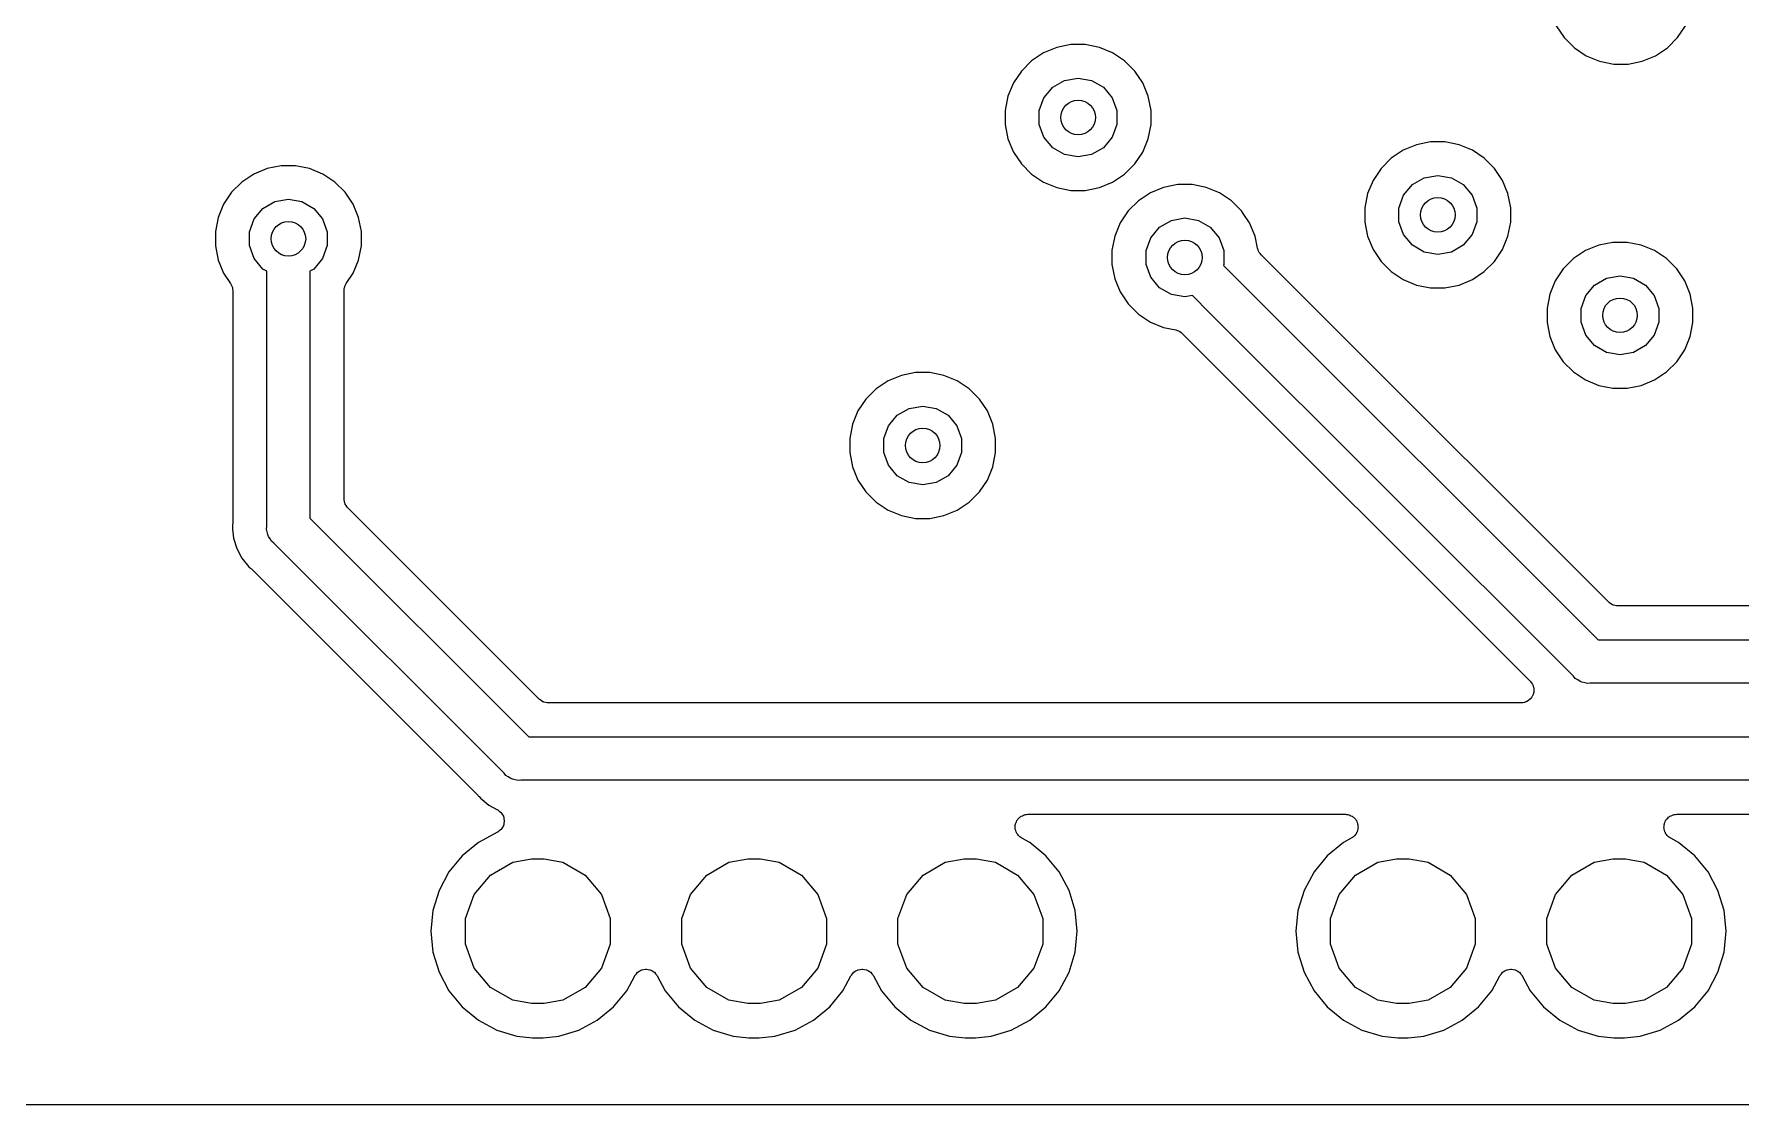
# Model space of a CAD drawing. Extents: x 91.4 to 190.2, y -113.9 to -59.9.
# Drawn here: x 111.69 to 131.74, y -113.13 to -100.55 of the extents above; entities that cross this region are included whole.
import ezdxf

# ---------------------------------------------------------------- set-up
doc = ezdxf.new("R2010")
doc.units = 0
doc.header["$MEASUREMENT"] = 0
doc.layers.add('BLACK', color=7, linetype='CONTINUOUS')

msp = doc.modelspace()

# ---------------------------------------------------------------- linework, layer by layer
at = {"layer": 'BLACK', "linetype": 'CONTINUOUS'}
for p, q in [((129.57, -100.446), (129.664, -100.586)), ((129.664, -100.586), (129.784, -100.706)), ((130.876, -100.706), (130.996, -100.586)), ((130.996, -100.586), (131.09, -100.446)), ((123.549, -100.765), (123.409, -100.859)), ((123.705, -100.701), (123.549, -100.765)), ((123.871, -100.668), (123.705, -100.701)), ((124.039, -100.668), (123.871, -100.668)), ((124.205, -100.701), (124.039, -100.668)), ((124.361, -100.765), (124.205, -100.701)), ((124.501, -100.859), (124.361, -100.765)), ((129.784, -100.706), (129.924, -100.8)), ((129.924, -100.8), (130.08, -100.864)), ((130.58, -100.864), (130.736, -100.8)), ((130.736, -100.8), (130.876, -100.706)), ((123.289, -100.979), (123.195, -101.119)), ((123.409, -100.859), (123.289, -100.979)), ((124.621, -100.979), (124.501, -100.859)), ((124.715, -101.119), (124.621, -100.979)), ((130.08, -100.864), (130.246, -100.897)), ((130.246, -100.897), (130.414, -100.897)), ((130.414, -100.897), (130.58, -100.864)), ((123.195, -101.119), (123.131, -101.275)), ((123.553, -101.293), (123.657, -101.169)), ((123.657, -101.169), (123.796, -101.089)), ((123.796, -101.089), (123.955, -101.061)), ((123.955, -101.061), (124.114, -101.089)), ((124.114, -101.089), (124.253, -101.169)), ((124.253, -101.169), (124.357, -101.293)), ((124.779, -101.275), (124.715, -101.119)), ((123.131, -101.275), (123.098, -101.441)), ((123.498, -101.444), (123.553, -101.293)), ((124.357, -101.293), (124.412, -101.444)), ((124.812, -101.441), (124.779, -101.275)), ((123.098, -101.441), (123.098, -101.609)), ((123.098, -101.609), (123.131, -101.775)), ((123.498, -101.606), (123.498, -101.444)), ((123.553, -101.757), (123.498, -101.606)), ((124.412, -101.606), (124.357, -101.757)), ((124.412, -101.444), (124.412, -101.606)), ((124.779, -101.775), (124.812, -101.609)), ((124.812, -101.609), (124.812, -101.441)), ((123.131, -101.775), (123.195, -101.931)), ((123.657, -101.881), (123.553, -101.757)), ((124.357, -101.757), (124.253, -101.881)), ((124.715, -101.931), (124.779, -101.775)), ((128.096, -101.813), (127.93, -101.846)), ((128.264, -101.813), (128.096, -101.813)), ((128.43, -101.846), (128.264, -101.813)), ((123.195, -101.931), (123.289, -102.071)), ((123.796, -101.961), (123.657, -101.881)), ((123.955, -101.989), (123.796, -101.961)), ((124.114, -101.961), (123.955, -101.989)), ((124.253, -101.881), (124.114, -101.961)), ((124.621, -102.071), (124.715, -101.931)), ((127.634, -102.004), (127.514, -102.124)), ((127.774, -101.91), (127.634, -102.004)), ((127.93, -101.846), (127.774, -101.91)), ((128.586, -101.91), (128.43, -101.846)), ((128.726, -102.004), (128.586, -101.91)), ((128.846, -102.124), (128.726, -102.004)), ((114.274, -102.19), (114.134, -102.284)), ((114.43, -102.126), (114.274, -102.19)), ((114.596, -102.093), (114.43, -102.126)), ((114.764, -102.093), (114.596, -102.093)), ((114.93, -102.126), (114.764, -102.093)), ((115.086, -102.19), (114.93, -102.126)), ((115.226, -102.284), (115.086, -102.19)), ((123.289, -102.071), (123.409, -102.191)), ((123.409, -102.191), (123.549, -102.285)), ((124.361, -102.285), (124.501, -102.191)), ((124.501, -102.191), (124.621, -102.071)), ((127.514, -102.124), (127.42, -102.264)), ((128.021, -102.234), (128.18, -102.206)), ((128.18, -102.206), (128.339, -102.234)), ((128.94, -102.264), (128.846, -102.124)), ((114.014, -102.404), (113.92, -102.544)), ((114.134, -102.284), (114.014, -102.404)), ((115.346, -102.404), (115.226, -102.284)), ((115.44, -102.544), (115.346, -102.404)), ((123.549, -102.285), (123.705, -102.349)), ((123.705, -102.349), (123.871, -102.382)), ((123.871, -102.382), (124.039, -102.382)), ((124.039, -102.382), (124.205, -102.349)), ((124.205, -102.349), (124.361, -102.285)), ((124.804, -102.41), (124.664, -102.504)), ((124.96, -102.346), (124.804, -102.41)), ((125.126, -102.313), (124.96, -102.346)), ((125.294, -102.313), (125.126, -102.313)), ((125.46, -102.346), (125.294, -102.313)), ((125.616, -102.41), (125.46, -102.346)), ((125.756, -102.504), (125.616, -102.41)), ((127.356, -102.42), (127.323, -102.586)), ((127.42, -102.264), (127.356, -102.42)), ((127.778, -102.438), (127.882, -102.314)), ((127.882, -102.314), (128.021, -102.234)), ((128.339, -102.234), (128.478, -102.314)), ((128.478, -102.314), (128.582, -102.438)), ((129.004, -102.42), (128.94, -102.264)), ((129.037, -102.586), (129.004, -102.42)), ((113.92, -102.544), (113.856, -102.7)), ((114.278, -102.718), (114.382, -102.594)), ((114.382, -102.594), (114.521, -102.514)), ((114.521, -102.514), (114.68, -102.486)), ((114.68, -102.486), (114.839, -102.514)), ((114.839, -102.514), (114.978, -102.594)), ((114.978, -102.594), (115.082, -102.718)), ((115.504, -102.7), (115.44, -102.544)), ((124.544, -102.624), (124.45, -102.764)), ((124.664, -102.504), (124.544, -102.624)), ((125.876, -102.624), (125.756, -102.504)), ((125.896, -102.654), (125.876, -102.624)), ((127.323, -102.586), (127.323, -102.754)), ((127.723, -102.589), (127.778, -102.438)), ((127.723, -102.751), (127.723, -102.589)), ((128.582, -102.438), (128.637, -102.589)), ((128.637, -102.589), (128.637, -102.751)), ((129.037, -102.754), (129.037, -102.586)), ((113.856, -102.7), (113.823, -102.866)), ((114.223, -102.869), (114.278, -102.718)), ((115.082, -102.718), (115.137, -102.869)), ((115.537, -102.866), (115.504, -102.7)), ((124.45, -102.764), (124.386, -102.92)), ((124.808, -102.938), (124.912, -102.814)), ((124.912, -102.814), (125.051, -102.734)), ((125.051, -102.734), (125.21, -102.706)), ((125.21, -102.706), (125.369, -102.734)), ((125.369, -102.734), (125.508, -102.814)), ((125.508, -102.814), (125.612, -102.938)), ((125.97, -102.764), (125.896, -102.654)), ((125.896, -102.654), (125.896, -102.654)), ((126.034, -102.92), (125.97, -102.764)), ((127.323, -102.754), (127.356, -102.92)), ((127.778, -102.902), (127.723, -102.751)), ((128.637, -102.751), (128.582, -102.902)), ((129.004, -102.92), (129.037, -102.754)), ((113.823, -102.866), (113.823, -103.034)), ((114.223, -103.031), (114.223, -102.869)), ((114.278, -103.182), (114.223, -103.031)), ((115.137, -103.031), (115.082, -103.182)), ((115.137, -102.869), (115.137, -103.031)), ((115.537, -103.034), (115.537, -102.866)), ((124.386, -102.92), (124.353, -103.086)), ((124.753, -103.089), (124.808, -102.938)), ((125.612, -102.938), (125.667, -103.089)), ((126.062, -103.062), (126.034, -102.92)), ((127.356, -102.92), (127.42, -103.076)), ((127.882, -103.026), (127.778, -102.902)), ((128.021, -103.106), (127.882, -103.026)), ((128.478, -103.026), (128.339, -103.106)), ((128.582, -102.902), (128.478, -103.026)), ((128.94, -103.076), (129.004, -102.92)), ((130.07, -103.026), (129.914, -103.09)), ((130.236, -102.993), (130.07, -103.026)), ((130.404, -102.993), (130.236, -102.993)), ((130.57, -103.026), (130.404, -102.993)), ((130.726, -103.09), (130.57, -103.026)), ((113.823, -103.034), (113.856, -103.2)), ((113.856, -103.2), (113.92, -103.356)), ((114.382, -103.306), (114.278, -103.182)), ((115.082, -103.182), (114.978, -103.306)), ((115.44, -103.356), (115.504, -103.2)), ((115.504, -103.2), (115.537, -103.034)), ((124.353, -103.086), (124.353, -103.254)), ((124.753, -103.251), (124.753, -103.089)), ((125.667, -103.089), (125.667, -103.251)), ((126.069, -103.079), (126.062, -103.062)), ((126.074, -103.096), (126.069, -103.079)), ((126.078, -103.103), (126.074, -103.096)), ((126.081, -103.11), (126.078, -103.103)), ((126.093, -103.124), (126.081, -103.11)), ((126.104, -103.139), (126.093, -103.124)), ((126.822, -103.857), (126.104, -103.139)), ((127.42, -103.076), (127.514, -103.216)), ((127.514, -103.216), (127.634, -103.336)), ((128.18, -103.134), (128.021, -103.106)), ((128.339, -103.106), (128.18, -103.134)), ((128.726, -103.336), (128.846, -103.216)), ((128.846, -103.216), (128.94, -103.076)), ((129.774, -103.184), (129.654, -103.304)), ((129.914, -103.09), (129.774, -103.184)), ((130.866, -103.184), (130.726, -103.09)), ((130.986, -103.304), (130.866, -103.184)), ((113.92, -103.356), (114.001, -103.476)), ((114.426, -103.331), (114.382, -103.306)), ((114.426, -106.329), (114.426, -103.331)), ((114.978, -103.306), (114.934, -103.331)), ((114.934, -103.331), (114.934, -106.235)), ((115.359, -103.476), (115.44, -103.356)), ((124.353, -103.254), (124.386, -103.42)), ((124.386, -103.42), (124.45, -103.576)), ((124.808, -103.402), (124.753, -103.251)), ((124.912, -103.526), (124.808, -103.402)), ((125.667, -103.251), (125.663, -103.263)), ((125.663, -103.263), (125.863, -103.463)), ((127.634, -103.336), (127.774, -103.43)), ((127.774, -103.43), (127.93, -103.494)), ((128.43, -103.494), (128.586, -103.43)), ((128.586, -103.43), (128.726, -103.336)), ((129.654, -103.304), (129.56, -103.444)), ((130.022, -103.494), (130.161, -103.414)), ((130.161, -103.414), (130.32, -103.386)), ((130.32, -103.386), (130.479, -103.414)), ((130.479, -103.414), (130.618, -103.494)), ((131.08, -103.444), (130.986, -103.304)), ((114.001, -103.476), (114.008, -103.493)), ((114.008, -103.493), (114.017, -103.508)), ((114.017, -103.508), (114.018, -103.516)), ((114.018, -103.516), (114.022, -103.524)), ((114.022, -103.524), (114.023, -103.542)), ((114.023, -103.542), (114.026, -103.56)), ((114.026, -103.56), (114.026, -106.301)), ((115.334, -103.56), (115.337, -103.542)), ((115.334, -106.007), (115.334, -103.56)), ((115.337, -103.542), (115.338, -103.524)), ((115.338, -103.524), (115.342, -103.516)), ((115.342, -103.516), (115.343, -103.508)), ((115.343, -103.508), (115.352, -103.493)), ((115.352, -103.493), (115.359, -103.476)), ((124.45, -103.576), (124.544, -103.716)), ((125.051, -103.606), (124.912, -103.526)), ((125.21, -103.634), (125.051, -103.606)), ((125.299, -103.619), (125.21, -103.634)), ((125.503, -103.823), (125.299, -103.619)), ((125.863, -103.463), (125.863, -103.463)), ((125.863, -103.463), (130.065, -107.666)), ((127.93, -103.494), (128.096, -103.527)), ((128.096, -103.527), (128.264, -103.527)), ((128.264, -103.527), (128.43, -103.494)), ((129.496, -103.6), (129.463, -103.766)), ((129.56, -103.444), (129.496, -103.6)), ((129.863, -103.769), (129.918, -103.618)), ((129.918, -103.618), (130.022, -103.494)), ((130.618, -103.494), (130.722, -103.618)), ((130.722, -103.618), (130.777, -103.769)), ((131.144, -103.6), (131.08, -103.444)), ((131.177, -103.766), (131.144, -103.6)), ((124.544, -103.716), (124.664, -103.836)), ((129.773, -108.092), (125.503, -103.823)), ((125.503, -103.823), (125.503, -103.823)), ((129.463, -103.766), (129.463, -103.934)), ((129.863, -103.931), (129.863, -103.769)), ((130.777, -103.769), (130.777, -103.931)), ((131.177, -103.934), (131.177, -103.766)), ((124.664, -103.836), (124.804, -103.93)), ((124.804, -103.93), (124.96, -103.994)), ((124.96, -103.994), (125.102, -104.022)), ((125.102, -104.022), (125.119, -104.029)), ((125.119, -104.029), (125.136, -104.034)), ((125.136, -104.034), (125.143, -104.038)), ((130.187, -107.222), (126.822, -103.857)), ((129.463, -103.934), (129.496, -104.1)), ((129.918, -104.082), (129.863, -103.931)), ((130.777, -103.931), (130.722, -104.082)), ((131.144, -104.1), (131.177, -103.934)), ((125.143, -104.038), (125.15, -104.041)), ((125.15, -104.041), (125.164, -104.053)), ((125.164, -104.053), (125.179, -104.064)), ((125.179, -104.064), (129.265, -108.15)), ((129.496, -104.1), (129.56, -104.256)), ((130.022, -104.206), (129.918, -104.082)), ((130.161, -104.286), (130.022, -104.206)), ((130.618, -104.206), (130.479, -104.286)), ((130.722, -104.082), (130.618, -104.206)), ((131.08, -104.256), (131.144, -104.1)), ((129.56, -104.256), (129.654, -104.396)), ((129.654, -104.396), (129.774, -104.516)), ((130.32, -104.314), (130.161, -104.286)), ((130.479, -104.286), (130.32, -104.314)), ((130.866, -104.516), (130.986, -104.396)), ((130.986, -104.396), (131.08, -104.256)), ((121.724, -104.62), (121.584, -104.714)), ((121.88, -104.556), (121.724, -104.62)), ((122.046, -104.523), (121.88, -104.556)), ((122.214, -104.523), (122.046, -104.523)), ((122.38, -104.556), (122.214, -104.523)), ((122.536, -104.62), (122.38, -104.556)), ((122.676, -104.714), (122.536, -104.62)), ((129.774, -104.516), (129.914, -104.61)), ((129.914, -104.61), (130.07, -104.674)), ((130.57, -104.674), (130.726, -104.61)), ((130.726, -104.61), (130.866, -104.516)), ((121.464, -104.834), (121.37, -104.974)), ((121.584, -104.714), (121.464, -104.834)), ((122.796, -104.834), (122.676, -104.714)), ((122.89, -104.974), (122.796, -104.834)), ((130.07, -104.674), (130.236, -104.707)), ((130.236, -104.707), (130.404, -104.707)), ((130.404, -104.707), (130.57, -104.674)), ((121.37, -104.974), (121.306, -105.13)), ((121.728, -105.148), (121.832, -105.024)), ((121.832, -105.024), (121.971, -104.944)), ((121.971, -104.944), (122.13, -104.916)), ((122.13, -104.916), (122.289, -104.944)), ((122.289, -104.944), (122.428, -105.024)), ((122.428, -105.024), (122.532, -105.148)), ((122.954, -105.13), (122.89, -104.974)), ((121.306, -105.13), (121.273, -105.296)), ((121.673, -105.299), (121.728, -105.148)), ((122.532, -105.148), (122.587, -105.299)), ((122.987, -105.296), (122.954, -105.13)), ((121.273, -105.296), (121.273, -105.464)), ((121.673, -105.461), (121.673, -105.299)), ((122.587, -105.299), (122.587, -105.461)), ((122.987, -105.464), (122.987, -105.296)), ((121.273, -105.464), (121.306, -105.63)), ((121.306, -105.63), (121.37, -105.786)), ((121.728, -105.612), (121.673, -105.461)), ((121.832, -105.736), (121.728, -105.612)), ((122.532, -105.612), (122.428, -105.736)), ((122.587, -105.461), (122.532, -105.612)), ((122.89, -105.786), (122.954, -105.63)), ((122.954, -105.63), (122.987, -105.464)), ((121.37, -105.786), (121.464, -105.926)), ((121.971, -105.816), (121.832, -105.736)), ((122.13, -105.844), (121.971, -105.816)), ((122.289, -105.816), (122.13, -105.844)), ((122.428, -105.736), (122.289, -105.816)), ((122.796, -105.926), (122.89, -105.786)), ((115.335, -106.013), (115.334, -106.007)), ((115.335, -106.02), (115.335, -106.013)), ((115.34, -106.039), (115.335, -106.02)), ((115.343, -106.058), (115.34, -106.039)), ((121.464, -105.926), (121.584, -106.046)), ((122.676, -106.046), (122.796, -105.926)), ((114.934, -106.235), (117.505, -108.806)), ((115.346, -106.064), (115.343, -106.058)), ((115.348, -106.07), (115.346, -106.064)), ((115.359, -106.086), (115.348, -106.07)), ((115.369, -106.103), (115.359, -106.086)), ((115.374, -106.108), (115.369, -106.103)), ((115.378, -106.113), (115.374, -106.108)), ((117.627, -108.362), (115.378, -106.113)), ((121.584, -106.046), (121.724, -106.14)), ((121.724, -106.14), (121.88, -106.204)), ((121.88, -106.204), (122.046, -106.237)), ((122.046, -106.237), (122.214, -106.237)), ((122.214, -106.237), (122.38, -106.204)), ((122.38, -106.204), (122.536, -106.14)), ((122.536, -106.14), (122.676, -106.046)), ((114.025, -106.315), (114.023, -106.34)), ((114.023, -106.34), (114.025, -106.365)), ((114.026, -106.301), (114.025, -106.308)), ((114.025, -106.308), (114.025, -106.315)), ((114.025, -106.365), (114.025, -106.365)), ((114.025, -106.365), (114.025, -106.365)), ((114.025, -106.365), (114.035, -106.468)), ((114.423, -106.362), (114.426, -106.329)), ((114.432, -106.395), (114.423, -106.362)), ((114.438, -106.428), (114.432, -106.395)), ((114.443, -106.438), (114.438, -106.428)), ((114.446, -106.449), (114.443, -106.438)), ((114.035, -106.468), (114.073, -106.591)), ((114.073, -106.591), (114.134, -106.705)), ((114.466, -106.477), (114.446, -106.449)), ((114.482, -106.506), (114.466, -106.477)), ((114.508, -106.527), (114.482, -106.506)), ((117.213, -109.232), (114.508, -106.527)), ((114.134, -106.705), (114.215, -106.805)), ((114.215, -106.805), (114.235, -106.82)), ((114.235, -106.82), (114.239, -106.826)), ((114.239, -106.826), (114.245, -106.83)), ((114.245, -106.83), (116.91, -109.495)), ((130.192, -107.226), (130.187, -107.222)), ((130.197, -107.231), (130.192, -107.226)), ((130.214, -107.241), (130.197, -107.231)), ((130.23, -107.252), (130.214, -107.241)), ((130.236, -107.254), (130.23, -107.252)), ((130.242, -107.257), (130.236, -107.254)), ((130.261, -107.26), (130.242, -107.257)), ((130.28, -107.265), (130.261, -107.26)), ((130.287, -107.265), (130.28, -107.265)), ((130.293, -107.266), (130.287, -107.265)), ((135.272, -107.266), (130.293, -107.266)), ((130.065, -107.666), (136.958, -107.666)), ((129.265, -108.15), (129.276, -108.166)), ((129.276, -108.166), (129.289, -108.181)), ((129.289, -108.181), (129.291, -108.187)), ((129.291, -108.187), (129.295, -108.193)), ((129.295, -108.193), (129.3, -108.212)), ((129.3, -108.212), (129.307, -108.23)), ((129.307, -108.23), (129.307, -108.237)), ((129.307, -108.237), (129.308, -108.243)), ((129.308, -108.243), (129.307, -108.262)), ((129.794, -108.118), (129.773, -108.092)), ((129.823, -108.134), (129.794, -108.118)), ((129.851, -108.154), (129.823, -108.134)), ((129.862, -108.157), (129.851, -108.154)), ((129.872, -108.162), (129.862, -108.157)), ((129.905, -108.168), (129.872, -108.162)), ((129.938, -108.177), (129.905, -108.168)), ((129.971, -108.174), (129.938, -108.177)), ((136.863, -108.174), (129.971, -108.174)), ((117.632, -108.366), (117.627, -108.362)), ((117.637, -108.371), (117.632, -108.366)), ((117.654, -108.381), (117.637, -108.371)), ((117.67, -108.392), (117.654, -108.381)), ((117.676, -108.394), (117.67, -108.392)), ((117.682, -108.397), (117.676, -108.394)), ((117.701, -108.4), (117.682, -108.397)), ((117.72, -108.405), (117.701, -108.4)), ((117.727, -108.405), (117.72, -108.405)), ((117.733, -108.406), (117.727, -108.405)), ((129.159, -108.406), (117.733, -108.406)), ((129.178, -108.403), (129.159, -108.406)), ((129.198, -108.401), (129.178, -108.403)), ((129.204, -108.398), (129.198, -108.401)), ((129.21, -108.397), (129.204, -108.398)), ((129.227, -108.387), (129.21, -108.397)), ((129.245, -108.379), (129.227, -108.387)), ((129.25, -108.374), (129.245, -108.379)), ((129.255, -108.371), (129.25, -108.374)), ((129.268, -108.356), (129.255, -108.371)), ((129.282, -108.342), (129.268, -108.356)), ((129.285, -108.336), (129.282, -108.342)), ((129.289, -108.331), (129.285, -108.336)), ((129.296, -108.313), (129.289, -108.331)), ((129.304, -108.295), (129.296, -108.313)), ((129.307, -108.282), (129.304, -108.288)), ((129.304, -108.288), (129.304, -108.295)), ((129.307, -108.262), (129.307, -108.282)), ((117.505, -108.806), (136.529, -108.806)), ((117.234, -109.258), (117.213, -109.232)), ((117.263, -109.274), (117.234, -109.258)), ((117.291, -109.294), (117.263, -109.274)), ((117.302, -109.297), (117.291, -109.294)), ((117.312, -109.302), (117.302, -109.297)), ((117.345, -109.308), (117.312, -109.302)), ((117.378, -109.317), (117.345, -109.308)), ((117.411, -109.314), (117.378, -109.317)), ((136.435, -109.314), (117.411, -109.314)), ((116.91, -109.495), (116.914, -109.501)), ((116.914, -109.501), (116.92, -109.505)), ((116.92, -109.505), (116.935, -109.525)), ((116.935, -109.525), (116.955, -109.54)), ((116.955, -109.54), (116.955, -109.54)), ((116.955, -109.54), (117.035, -109.606)), ((117.035, -109.606), (117.137, -109.661)), ((117.137, -109.661), (117.141, -109.664)), ((117.141, -109.664), (117.145, -109.666)), ((117.145, -109.666), (117.161, -109.68)), ((117.161, -109.68), (117.178, -109.693)), ((117.178, -109.693), (117.181, -109.697)), ((117.181, -109.697), (117.184, -109.701)), ((117.184, -109.701), (117.194, -109.719)), ((117.194, -109.719), (117.205, -109.737)), ((117.205, -109.849), (117.194, -109.867)), ((117.205, -109.737), (117.206, -109.742)), ((117.206, -109.844), (117.205, -109.849)), ((117.206, -109.742), (117.209, -109.747)), ((117.209, -109.84), (117.206, -109.844)), ((117.209, -109.747), (117.212, -109.768)), ((117.212, -109.819), (117.209, -109.84)), ((117.212, -109.768), (117.216, -109.788)), ((117.216, -109.798), (117.212, -109.819)), ((117.216, -109.788), (117.215, -109.793)), ((117.215, -109.793), (117.216, -109.798)), ((123.218, -109.838), (123.222, -109.828)), ((123.218, -109.854), (123.218, -109.838)), ((123.222, -109.828), (123.224, -109.817)), ((123.224, -109.817), (123.231, -109.804)), ((123.231, -109.804), (123.236, -109.789)), ((123.236, -109.789), (123.243, -109.781)), ((123.243, -109.781), (123.248, -109.771)), ((123.248, -109.771), (123.26, -109.761)), ((123.26, -109.761), (123.27, -109.749)), ((123.27, -109.749), (123.279, -109.744)), ((123.279, -109.744), (123.287, -109.737)), ((123.287, -109.737), (123.301, -109.731)), ((123.301, -109.731), (123.315, -109.723)), ((123.315, -109.723), (123.325, -109.721)), ((123.325, -109.721), (123.335, -109.717)), ((123.335, -109.717), (123.351, -109.717)), ((123.351, -109.717), (123.366, -109.714)), ((123.366, -109.714), (127.094, -109.714)), ((127.094, -109.714), (127.109, -109.717)), ((127.109, -109.717), (127.125, -109.717)), ((127.125, -109.717), (127.135, -109.721)), ((127.135, -109.721), (127.145, -109.723)), ((127.145, -109.723), (127.159, -109.731)), ((127.159, -109.731), (127.173, -109.737)), ((127.173, -109.737), (127.181, -109.744)), ((127.181, -109.744), (127.19, -109.749)), ((127.19, -109.749), (127.2, -109.761)), ((127.2, -109.761), (127.212, -109.771)), ((127.212, -109.771), (127.217, -109.781)), ((127.217, -109.781), (127.224, -109.789)), ((127.224, -109.789), (127.229, -109.804)), ((127.229, -109.804), (127.236, -109.817)), ((127.236, -109.817), (127.238, -109.828)), ((127.238, -109.828), (127.242, -109.838)), ((127.242, -109.838), (127.242, -109.854)), ((130.838, -109.838), (130.842, -109.828)), ((130.838, -109.854), (130.838, -109.838)), ((130.842, -109.828), (130.844, -109.817)), ((130.844, -109.817), (130.851, -109.804)), ((130.851, -109.804), (130.856, -109.789)), ((130.856, -109.789), (130.863, -109.781)), ((130.863, -109.781), (130.868, -109.771)), ((130.868, -109.771), (130.88, -109.761)), ((130.88, -109.761), (130.89, -109.749)), ((130.89, -109.749), (130.899, -109.744)), ((130.899, -109.744), (130.907, -109.737)), ((130.907, -109.737), (130.921, -109.731)), ((130.921, -109.731), (130.935, -109.723)), ((130.935, -109.723), (130.945, -109.721)), ((130.945, -109.721), (130.955, -109.717)), ((130.955, -109.717), (130.971, -109.717)), ((130.971, -109.717), (130.986, -109.714)), ((130.986, -109.714), (136.207, -109.714)), ((116.912, -110.046), (116.722, -110.202)), ((117.137, -109.926), (116.912, -110.046)), ((117.141, -109.922), (117.137, -109.926)), ((117.145, -109.921), (117.141, -109.922)), ((117.161, -109.906), (117.145, -109.921)), ((117.178, -109.893), (117.161, -109.906)), ((117.181, -109.889), (117.178, -109.893)), ((117.184, -109.886), (117.181, -109.889)), ((117.194, -109.867), (117.184, -109.886)), ((123.216, -109.869), (123.218, -109.854)), ((123.218, -109.879), (123.216, -109.869)), ((123.218, -109.89), (123.218, -109.879)), ((123.224, -109.905), (123.218, -109.89)), ((123.227, -109.92), (123.224, -109.905)), ((123.233, -109.929), (123.227, -109.92)), ((123.236, -109.939), (123.233, -109.929)), ((123.246, -109.951), (123.236, -109.939)), ((123.255, -109.964), (123.246, -109.951)), ((123.263, -109.971), (123.255, -109.964)), ((123.27, -109.979), (123.263, -109.971)), ((123.283, -109.987), (123.27, -109.979)), ((123.296, -109.996), (123.283, -109.987)), ((123.388, -110.046), (123.296, -109.996)), ((123.578, -110.202), (123.388, -110.046)), ((127.072, -110.046), (126.882, -110.202)), ((127.164, -109.996), (127.072, -110.046)), ((127.177, -109.987), (127.164, -109.996)), ((127.19, -109.979), (127.177, -109.987)), ((127.197, -109.971), (127.19, -109.979)), ((127.205, -109.964), (127.197, -109.971)), ((127.214, -109.951), (127.205, -109.964)), ((127.224, -109.939), (127.214, -109.951)), ((127.227, -109.929), (127.224, -109.939)), ((127.233, -109.92), (127.227, -109.929)), ((127.236, -109.905), (127.233, -109.92)), ((127.242, -109.89), (127.236, -109.905)), ((127.242, -109.854), (127.244, -109.869)), ((127.244, -109.869), (127.242, -109.879)), ((127.242, -109.879), (127.242, -109.89)), ((130.836, -109.869), (130.838, -109.854)), ((130.838, -109.879), (130.836, -109.869)), ((130.838, -109.89), (130.838, -109.879)), ((130.844, -109.905), (130.838, -109.89)), ((130.847, -109.92), (130.844, -109.905)), ((130.853, -109.929), (130.847, -109.92)), ((130.856, -109.939), (130.853, -109.929)), ((130.866, -109.951), (130.856, -109.939)), ((130.875, -109.964), (130.866, -109.951)), ((130.883, -109.971), (130.875, -109.964)), ((130.89, -109.979), (130.883, -109.971)), ((130.903, -109.987), (130.89, -109.979)), ((130.916, -109.996), (130.903, -109.987)), ((131.008, -110.046), (130.916, -109.996)), ((131.198, -110.202), (131.008, -110.046)), ((116.722, -110.202), (116.566, -110.392)), ((117.315, -110.279), (117.536, -110.24)), ((117.536, -110.24), (117.684, -110.24)), ((117.684, -110.24), (117.905, -110.279)), ((119.855, -110.279), (120.076, -110.24)), ((120.076, -110.24), (120.224, -110.24)), ((120.224, -110.24), (120.445, -110.279)), ((122.395, -110.279), (122.616, -110.24)), ((122.616, -110.24), (122.764, -110.24)), ((122.764, -110.24), (122.985, -110.279)), ((123.734, -110.392), (123.578, -110.202)), ((126.882, -110.202), (126.726, -110.392)), ((127.475, -110.279), (127.696, -110.24)), ((127.696, -110.24), (127.844, -110.24)), ((127.844, -110.24), (128.065, -110.279)), ((130.015, -110.279), (130.236, -110.24)), ((130.236, -110.24), (130.384, -110.24)), ((130.384, -110.24), (130.605, -110.279)), ((131.354, -110.392), (131.198, -110.202)), ((116.566, -110.392), (116.45, -110.609)), ((116.863, -110.658), (117.055, -110.429)), ((117.055, -110.429), (117.315, -110.279)), ((117.905, -110.279), (118.165, -110.429)), ((118.165, -110.429), (118.357, -110.658)), ((119.403, -110.658), (119.595, -110.429)), ((119.595, -110.429), (119.855, -110.279)), ((120.445, -110.279), (120.705, -110.429)), ((120.705, -110.429), (120.897, -110.658)), ((121.943, -110.658), (122.135, -110.429)), ((122.135, -110.429), (122.395, -110.279)), ((122.985, -110.279), (123.245, -110.429)), ((123.245, -110.429), (123.437, -110.658)), ((123.85, -110.609), (123.734, -110.392)), ((126.726, -110.392), (126.61, -110.609)), ((127.023, -110.658), (127.215, -110.429)), ((127.215, -110.429), (127.475, -110.279)), ((128.065, -110.279), (128.325, -110.429)), ((128.325, -110.429), (128.517, -110.658)), ((129.563, -110.658), (129.755, -110.429)), ((129.755, -110.429), (130.015, -110.279)), ((130.605, -110.279), (130.865, -110.429)), ((130.865, -110.429), (131.057, -110.658)), ((131.47, -110.609), (131.354, -110.392)), ((116.45, -110.609), (116.378, -110.845)), ((123.922, -110.845), (123.85, -110.609)), ((126.61, -110.609), (126.538, -110.845)), ((131.542, -110.845), (131.47, -110.609)), ((116.378, -110.845), (116.354, -111.09)), ((116.76, -110.94), (116.863, -110.658)), ((118.357, -110.658), (118.46, -110.94)), ((119.3, -110.94), (119.403, -110.658)), ((120.897, -110.658), (121, -110.94)), ((121.84, -110.94), (121.943, -110.658)), ((123.437, -110.658), (123.54, -110.94)), ((123.946, -111.09), (123.922, -110.845)), ((126.538, -110.845), (126.514, -111.09)), ((126.92, -110.94), (127.023, -110.658)), ((128.517, -110.658), (128.62, -110.94)), ((129.46, -110.94), (129.563, -110.658)), ((131.057, -110.658), (131.16, -110.94)), ((131.566, -111.09), (131.542, -110.845)), ((116.76, -111.24), (116.76, -110.94)), ((118.46, -110.94), (118.46, -111.24)), ((119.3, -111.24), (119.3, -110.94)), ((121, -110.94), (121, -111.24)), ((121.84, -111.24), (121.84, -110.94)), ((123.54, -110.94), (123.54, -111.24)), ((126.92, -111.24), (126.92, -110.94)), ((128.62, -110.94), (128.62, -111.24)), ((129.46, -111.24), (129.46, -110.94)), ((131.16, -110.94), (131.16, -111.24)), ((116.354, -111.09), (116.378, -111.335)), ((116.863, -111.522), (116.76, -111.24)), ((118.46, -111.24), (118.357, -111.522)), ((119.403, -111.522), (119.3, -111.24)), ((121, -111.24), (120.897, -111.522)), ((121.943, -111.522), (121.84, -111.24)), ((123.54, -111.24), (123.437, -111.522)), ((123.922, -111.335), (123.946, -111.09)), ((126.514, -111.09), (126.538, -111.335)), ((127.023, -111.522), (126.92, -111.24)), ((128.62, -111.24), (128.517, -111.522)), ((129.563, -111.522), (129.46, -111.24)), ((131.16, -111.24), (131.057, -111.522)), ((131.542, -111.335), (131.566, -111.09)), ((116.378, -111.335), (116.45, -111.571)), ((123.85, -111.571), (123.922, -111.335)), ((126.538, -111.335), (126.61, -111.571)), ((131.47, -111.571), (131.542, -111.335)), ((116.45, -111.571), (116.566, -111.788)), ((117.055, -111.751), (116.863, -111.522)), ((118.357, -111.522), (118.165, -111.751)), ((118.654, -111.788), (118.748, -111.613)), ((118.748, -111.613), (118.751, -111.609)), ((118.751, -111.609), (118.753, -111.605)), ((118.753, -111.605), (118.767, -111.589)), ((118.767, -111.589), (118.78, -111.572)), ((118.78, -111.572), (118.784, -111.57)), ((118.784, -111.57), (118.787, -111.566)), ((118.787, -111.566), (118.806, -111.556)), ((118.806, -111.556), (118.824, -111.545)), ((118.824, -111.545), (118.829, -111.544)), ((118.829, -111.544), (118.833, -111.541)), ((118.833, -111.541), (118.854, -111.538)), ((118.854, -111.538), (118.875, -111.534)), ((118.875, -111.534), (118.88, -111.535)), ((118.88, -111.535), (118.885, -111.534)), ((118.885, -111.534), (118.906, -111.538)), ((118.906, -111.538), (118.927, -111.541)), ((118.927, -111.541), (118.931, -111.544)), ((118.931, -111.544), (118.936, -111.545)), ((118.936, -111.545), (118.954, -111.556)), ((118.954, -111.556), (118.973, -111.566)), ((118.973, -111.566), (118.976, -111.57)), ((118.976, -111.57), (118.98, -111.572)), ((118.98, -111.572), (118.993, -111.589)), ((118.993, -111.589), (119.007, -111.605)), ((119.007, -111.605), (119.009, -111.609)), ((119.009, -111.609), (119.012, -111.613)), ((119.012, -111.613), (119.106, -111.788)), ((119.595, -111.751), (119.403, -111.522)), ((120.897, -111.522), (120.705, -111.751)), ((121.194, -111.788), (121.288, -111.613)), ((121.288, -111.613), (121.291, -111.609)), ((121.291, -111.609), (121.293, -111.605)), ((121.293, -111.605), (121.307, -111.589)), ((121.307, -111.589), (121.32, -111.572)), ((121.32, -111.572), (121.324, -111.57)), ((121.324, -111.57), (121.327, -111.566)), ((121.327, -111.566), (121.346, -111.556)), ((121.346, -111.556), (121.364, -111.545)), ((121.364, -111.545), (121.369, -111.544)), ((121.369, -111.544), (121.373, -111.541)), ((121.373, -111.541), (121.394, -111.538)), ((121.394, -111.538), (121.415, -111.534)), ((121.415, -111.534), (121.42, -111.535)), ((121.42, -111.535), (121.425, -111.534)), ((121.425, -111.534), (121.446, -111.538)), ((121.446, -111.538), (121.467, -111.541)), ((121.467, -111.541), (121.471, -111.544)), ((121.471, -111.544), (121.476, -111.545)), ((121.476, -111.545), (121.494, -111.556)), ((121.494, -111.556), (121.513, -111.566)), ((121.513, -111.566), (121.516, -111.57)), ((121.516, -111.57), (121.52, -111.572)), ((121.52, -111.572), (121.533, -111.589)), ((121.533, -111.589), (121.547, -111.605)), ((121.547, -111.605), (121.549, -111.609)), ((121.549, -111.609), (121.552, -111.613)), ((121.552, -111.613), (121.646, -111.788)), ((122.135, -111.751), (121.943, -111.522)), ((123.437, -111.522), (123.245, -111.751)), ((123.734, -111.788), (123.85, -111.571)), ((126.61, -111.571), (126.726, -111.788)), ((127.215, -111.751), (127.023, -111.522)), ((128.517, -111.522), (128.325, -111.751)), ((128.814, -111.788), (128.908, -111.613)), ((128.908, -111.613), (128.911, -111.609)), ((128.911, -111.609), (128.913, -111.605)), ((128.913, -111.605), (128.927, -111.589)), ((128.927, -111.589), (128.94, -111.572)), ((128.94, -111.572), (128.944, -111.57)), ((128.944, -111.57), (128.947, -111.566)), ((128.947, -111.566), (128.966, -111.556)), ((128.966, -111.556), (128.984, -111.545)), ((128.984, -111.545), (128.989, -111.544)), ((128.989, -111.544), (128.993, -111.541)), ((128.993, -111.541), (129.014, -111.538)), ((129.014, -111.538), (129.035, -111.534)), ((129.035, -111.534), (129.04, -111.535)), ((129.04, -111.535), (129.045, -111.534)), ((129.045, -111.534), (129.066, -111.538)), ((129.066, -111.538), (129.087, -111.541)), ((129.087, -111.541), (129.091, -111.544)), ((129.091, -111.544), (129.096, -111.545)), ((129.096, -111.545), (129.114, -111.556)), ((129.114, -111.556), (129.133, -111.566)), ((129.133, -111.566), (129.136, -111.57)), ((129.136, -111.57), (129.14, -111.572)), ((129.14, -111.572), (129.153, -111.589)), ((129.153, -111.589), (129.167, -111.605)), ((129.167, -111.605), (129.169, -111.609)), ((129.169, -111.609), (129.172, -111.613)), ((129.172, -111.613), (129.266, -111.788)), ((129.755, -111.751), (129.563, -111.522)), ((131.057, -111.522), (130.865, -111.751)), ((131.354, -111.788), (131.47, -111.571)), ((116.566, -111.788), (116.722, -111.978)), ((117.315, -111.901), (117.055, -111.751)), ((118.165, -111.751), (117.905, -111.901)), ((118.498, -111.978), (118.654, -111.788)), ((119.106, -111.788), (119.262, -111.978)), ((119.855, -111.901), (119.595, -111.751)), ((120.705, -111.751), (120.445, -111.901)), ((121.038, -111.978), (121.194, -111.788)), ((121.646, -111.788), (121.802, -111.978)), ((122.395, -111.901), (122.135, -111.751)), ((123.245, -111.751), (122.985, -111.901)), ((123.578, -111.978), (123.734, -111.788)), ((126.726, -111.788), (126.882, -111.978)), ((127.475, -111.901), (127.215, -111.751)), ((128.325, -111.751), (128.065, -111.901)), ((128.658, -111.978), (128.814, -111.788)), ((129.266, -111.788), (129.422, -111.978)), ((130.015, -111.901), (129.755, -111.751)), ((130.865, -111.751), (130.605, -111.901)), ((131.198, -111.978), (131.354, -111.788)), ((116.722, -111.978), (116.912, -112.134)), ((117.536, -111.94), (117.315, -111.901)), ((117.684, -111.94), (117.536, -111.94)), ((117.905, -111.901), (117.684, -111.94)), ((118.308, -112.134), (118.498, -111.978)), ((119.262, -111.978), (119.452, -112.134)), ((120.076, -111.94), (119.855, -111.901)), ((120.224, -111.94), (120.076, -111.94)), ((120.445, -111.901), (120.224, -111.94)), ((120.848, -112.134), (121.038, -111.978)), ((121.802, -111.978), (121.992, -112.134)), ((122.616, -111.94), (122.395, -111.901)), ((122.764, -111.94), (122.616, -111.94)), ((122.985, -111.901), (122.764, -111.94)), ((123.388, -112.134), (123.578, -111.978)), ((126.882, -111.978), (127.072, -112.134)), ((127.696, -111.94), (127.475, -111.901)), ((127.844, -111.94), (127.696, -111.94)), ((128.065, -111.901), (127.844, -111.94)), ((128.468, -112.134), (128.658, -111.978)), ((129.422, -111.978), (129.612, -112.134)), ((130.236, -111.94), (130.015, -111.901)), ((130.384, -111.94), (130.236, -111.94)), ((130.605, -111.901), (130.384, -111.94)), ((131.008, -112.134), (131.198, -111.978)), ((116.912, -112.134), (117.129, -112.25)), ((117.129, -112.25), (117.365, -112.322)), ((117.855, -112.322), (118.091, -112.25)), ((118.091, -112.25), (118.308, -112.134)), ((119.452, -112.134), (119.669, -112.25)), ((119.669, -112.25), (119.905, -112.322)), ((120.395, -112.322), (120.631, -112.25)), ((120.631, -112.25), (120.848, -112.134)), ((121.992, -112.134), (122.209, -112.25)), ((122.209, -112.25), (122.445, -112.322)), ((122.935, -112.322), (123.171, -112.25)), ((123.171, -112.25), (123.388, -112.134)), ((127.072, -112.134), (127.289, -112.25)), ((127.289, -112.25), (127.525, -112.322)), ((128.015, -112.322), (128.251, -112.25)), ((128.251, -112.25), (128.468, -112.134)), ((129.612, -112.134), (129.829, -112.25)), ((129.829, -112.25), (130.065, -112.322)), ((130.555, -112.322), (130.791, -112.25)), ((130.791, -112.25), (131.008, -112.134)), ((117.365, -112.322), (117.549, -112.34)), ((117.549, -112.34), (117.671, -112.34)), ((117.671, -112.34), (117.855, -112.322)), ((119.905, -112.322), (120.089, -112.34)), ((120.089, -112.34), (120.211, -112.34)), ((120.211, -112.34), (120.395, -112.322)), ((122.445, -112.322), (122.629, -112.34)), ((122.629, -112.34), (122.751, -112.34)), ((122.751, -112.34), (122.935, -112.322)), ((127.525, -112.322), (127.709, -112.34)), ((127.709, -112.34), (127.831, -112.34)), ((127.831, -112.34), (128.015, -112.322)), ((130.065, -112.322), (130.249, -112.34)), ((130.249, -112.34), (130.371, -112.34)), ((130.371, -112.34), (130.555, -112.322)), ((185.544, -113.13), (106.765, -113.13))]:
    msp.add_line(p, q, dxfattribs=at)
at = {"layer": 'BLACK'}
for centre in [(123.955, -101.525), (128.18, -102.67), (114.68, -102.95), (125.21, -103.17), (130.32, -103.85), (122.13, -105.38)]:
    msp.add_circle(centre, 0.2032, dxfattribs=at)

doc.saveas('drawing.dxf')
